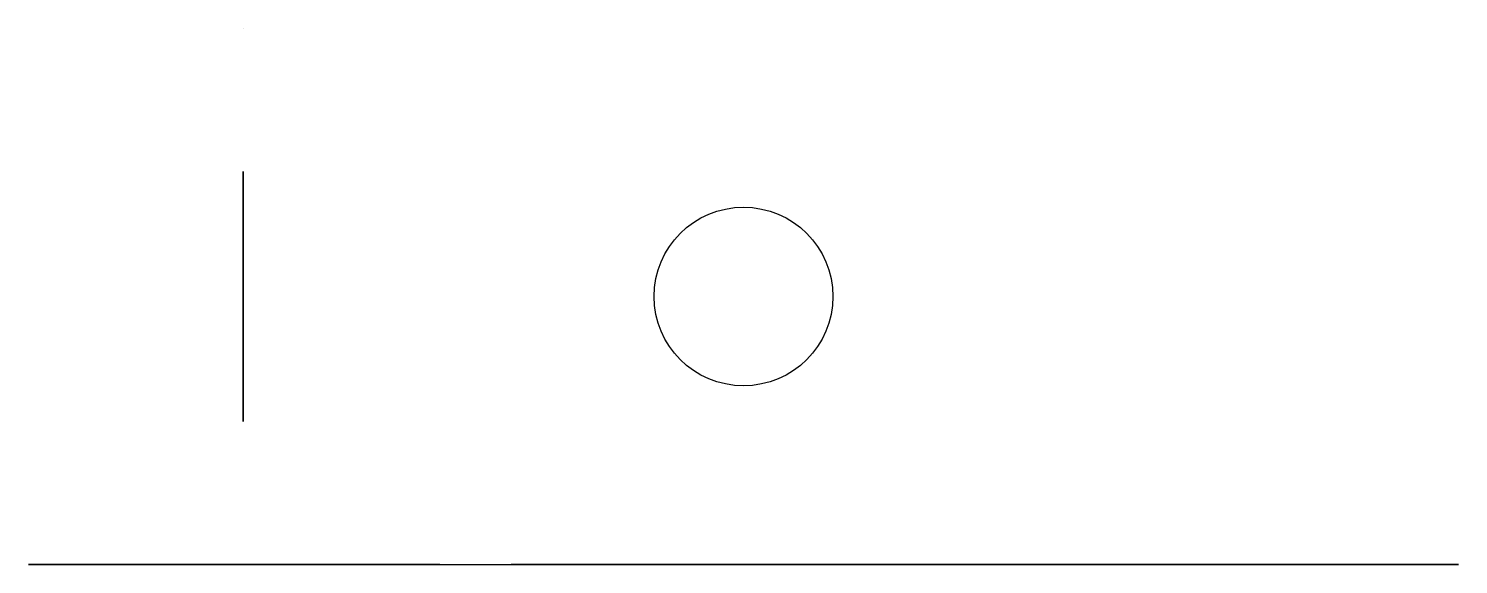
# Model space of a CAD drawing. Header units: millimetres. Extents: x 85.9 to 165.9, y 0 to 30.
import ezdxf

# ---------------------------------------------------------------- set-up
doc = ezdxf.new("R2010")
doc.units = ezdxf.units.MM

msp = doc.modelspace()

# ---------------------------------------------------------------- linework, layer by layer
at = {"extrusion": (1, 0, 0)}
msp.add_line((97.897, 30, 85.674), (97.897, 30, 85.674), dxfattribs=at)
at = {"extrusion": (0, -1, 0)}
for p, q in [((108.897, 0, 55.674), (85.897, 0, 55.674)), ((85.897, 0, 55.674), (85.897, 0, 61.674)), ((85.897, 0, 61.674), (97.897, 0, 61.674)), ((97.897, 0, 61.674), (97.897, 0, 85.674)), ((97.897, 0, 85.674), (107.897, 0, 85.674)), ((107.897, 0, 85.674), (115.897, 0, 90.674)), ((108.897, 0, 50.674), (142.897, 0, 50.674)), ((108.897, 0, 50.674), (108.897, 0, 55.674)), ((125.897, 0, 90.674), (115.897, 0, 90.674)), ((115.897, 0, 90.674), (135.897, 0, 90.674)), ((143.897, 0, 85.674), (135.897, 0, 90.674)), ((142.897, 0, 50.674), (142.897, 0, 55.674)), ((142.897, 0, 55.674), (165.897, 0, 55.674)), ((153.897, 0, 85.674), (143.897, 0, 85.674)), ((165.897, 0, 61.674), (153.897, 0, 61.674)), ((153.897, 0, 61.674), (153.897, 0, 85.674)), ((165.897, 0, 55.674), (165.897, 0, 61.674))]:
    msp.add_line(p, q, dxfattribs=at)
at = {"extrusion": (1, 0, 0)}
msp.add_circle((15, 73.674, 97.897), 7, dxfattribs=at)
msp.add_circle((125.897, 15, 90.674), 5)
at = {"extrusion": (0, -1, 0)}
msp.add_circle((125.897, 70.674), 13, dxfattribs=at)

doc.saveas('drawing.dxf')
